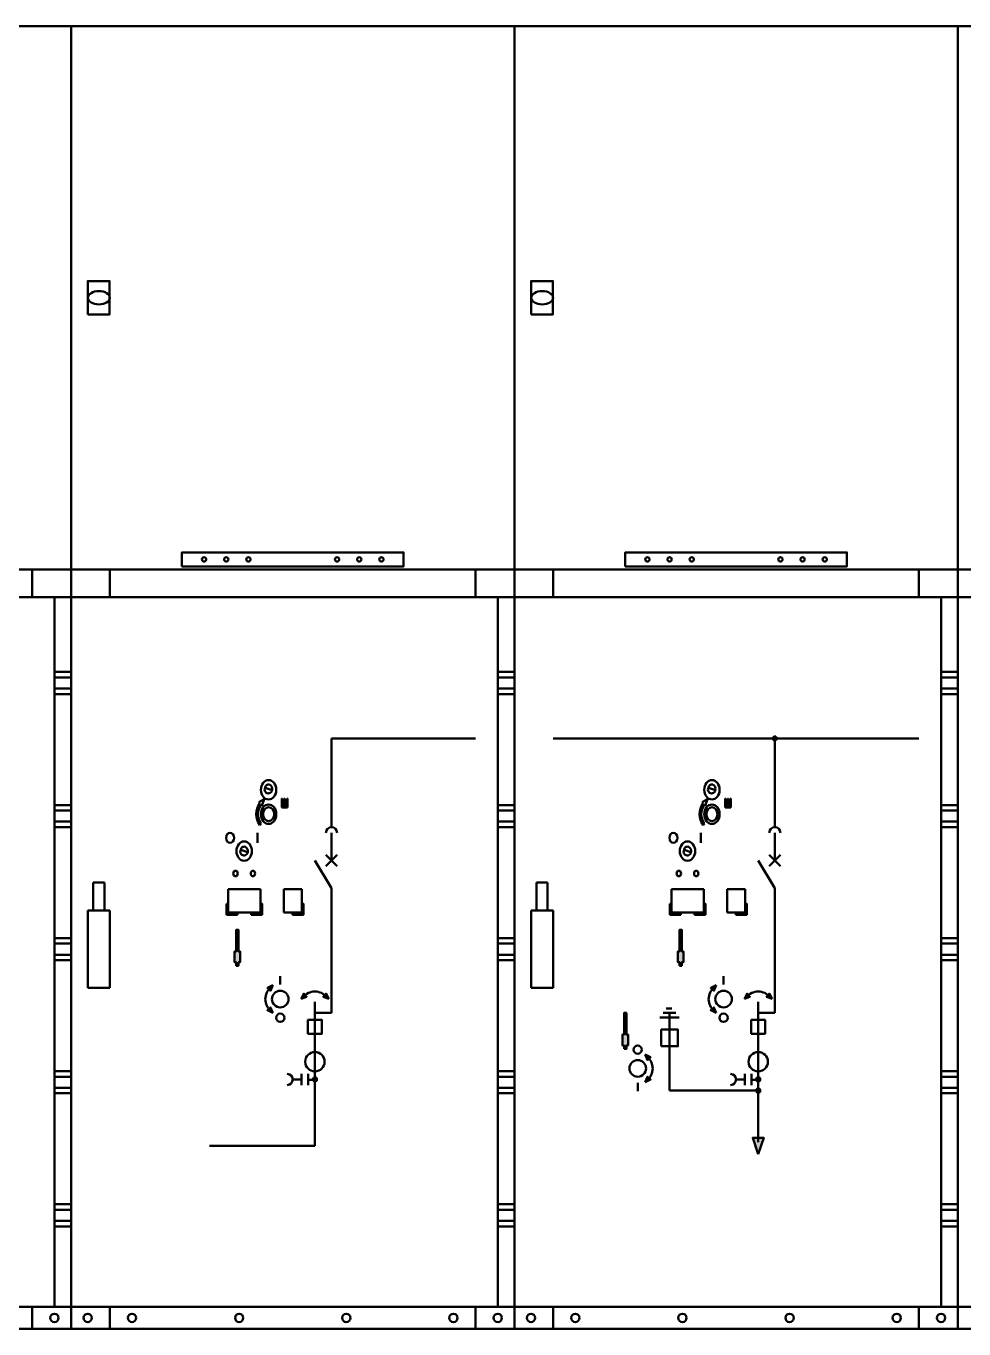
# Model space of a CAD drawing. Header units: millimetres. Extents: x 29247 to 64688, y 20262 to 44025.
# Drawn here: x 46038 to 47730, y 25884 to 28234 of the extents above; entities that cross this region are included whole.
import ezdxf

# ---------------------------------------------------------------- set-up
doc = ezdxf.new("R2010")
doc.units = ezdxf.units.MM
doc.layers.add('ROZVADĚČ VN', color=5, linetype='Continuous', lineweight=50)

msp = doc.modelspace()

# ---------------------------------------------------------------- hatches: boundary and pattern name
at = {"layer": 'ROZVADĚČ VN'}
h = msp.add_hatch(color=256, dxfattribs=at)
edge = h.paths.add_edge_path()
edge.add_ellipse((47389.1, 26948.6), major_axis=(3.75, 0), ratio=1, start_angle=0, end_angle=360)
h = msp.add_hatch(color=256, dxfattribs=at)
edge = h.paths.add_edge_path()
edge.add_arc((46753.5, 26853.6), 0, 0, 360)
h = msp.add_hatch(color=256, dxfattribs=at)
edge = h.paths.add_edge_path()
edge.add_arc((47389.1, 26853.6), 0, 0, 360)
h = msp.add_hatch(color=256, dxfattribs=at)
edge = h.paths.add_edge_path()
edge.add_arc((47553.5, 26853.6), 0, 0, 360)
for points in [[(46414.1, 26564.6), (46414.1, 26545.1), (46417.1, 26545.1), (46417.1, 26538.6), (46421.1, 26538.6), (46421.1, 26545.1), (46424.1, 26545.1), (46424.1, 26564.6), (46421.1, 26564.6), (46421.1, 26603.6), (46417.1, 26603.6), (46417.1, 26564.6)], [(47214.1, 26564.6), (47214.1, 26545.1), (47217.1, 26545.1), (47217.1, 26538.6), (47221.1, 26538.6), (47221.1, 26545.1), (47224.1, 26545.1), (47224.1, 26564.6), (47221.1, 26564.6), (47221.1, 26603.6), (47217.1, 26603.6), (47217.1, 26564.6)], [(46473.4, 26498.7), (46479, 26493.6), (46483, 26503.6)], [(46534.1, 26478.8), (46539, 26488.4), (46544.1, 26482.8)], [(46574.1, 26482.8), (46584, 26478.8), (46579.2, 26488.4)], [(47273.4, 26498.7), (47279, 26493.6), (47283, 26503.6)], [(47334.1, 26478.8), (47339, 26488.4), (47344.1, 26482.8)], [(47374.1, 26482.8), (47384, 26478.8), (47379.2, 26488.4)], [(46483, 26453.7), (46479, 26463.6), (46473.4, 26458.5)], [(47283, 26453.7), (47279, 26463.6), (47273.4, 26458.5)], [(47117.1, 26388.6), (47121.1, 26388.6), (47121.1, 26395.1), (47124.1, 26395.1), (47124.1, 26414.6), (47121.1, 26414.6), (47121.1, 26453.6), (47117.1, 26453.6), (47117.1, 26414.6), (47114.1, 26414.6), (47114.1, 26395.1), (47117.1, 26395.1)], [(47155.2, 26378.6), (47159.2, 26368.6), (47164.7, 26373.7)], [(47155.2, 26328.7), (47159.2, 26338.6), (47164.7, 26333.5)], [(47349.1, 26228.6), (47359.1, 26198.6), (47369.1, 26228.6)]]:
    msp.add_hatch(color=256, dxfattribs=at).paths.add_polyline_path(points)
h = msp.add_hatch(color=256, dxfattribs=at)
edge = h.paths.add_edge_path()
edge.add_arc((46559.1, 26479.6), 0, 0, 360)
h = msp.add_hatch(color=256, dxfattribs=at)
edge = h.paths.add_edge_path()
edge.add_arc((47359.1, 26479.6), 0, 0, 360)
h = msp.add_hatch(color=256, dxfattribs=at)
edge = h.paths.add_edge_path()
edge.add_arc((46559.1, 26333.6), 3.75, 0, 360)
h = msp.add_hatch(color=256, dxfattribs=at)
edge = h.paths.add_edge_path()
edge.add_arc((46753.5, 26333.6), 0, 0, 360)
h = msp.add_hatch(color=256, dxfattribs=at)
edge = h.paths.add_edge_path()
edge.add_arc((47359.1, 26333.6), 3.75, 0, 360)
h = msp.add_hatch(color=256, dxfattribs=at)
edge = h.paths.add_edge_path()
edge.add_arc((47553.5, 26333.6), 0, 0, 360)
h = msp.add_hatch(color=256, dxfattribs=at)
edge = h.paths.add_edge_path()
edge.add_arc((46728, 26313.6), 0, 0, 360)
h = msp.add_hatch(color=256, dxfattribs=at)
edge = h.paths.add_edge_path()
edge.add_ellipse((47359.1, 26313.6), major_axis=(3.75, 0), ratio=1, start_angle=0, end_angle=360)
h = msp.add_hatch(color=256, dxfattribs=at)
edge = h.paths.add_edge_path()
edge.add_arc((47528, 26313.6), 0, 0, 360)
h = msp.add_hatch(color=256, dxfattribs=at)
edge = h.paths.add_edge_path()
edge.add_arc((46559.1, 26291.6), 0, 0, 360)
h = msp.add_hatch(color=256, dxfattribs=at)
edge = h.paths.add_edge_path()
edge.add_arc((47359.1, 26291.6), 0, 0, 360)

# ---------------------------------------------------------------- linework, layer by layer
at = {"layer": 'ROZVADĚČ VN', "linetype": 'Continuous'}
for p, q in [((46049.1, 27203.6), (46049.1, 27253.6)), ((46189.1, 27203.6), (46189.1, 27253.6)), ((46849.1, 27203.6), (46849.1, 27253.6)), ((46989.1, 27203.6), (46989.1, 27253.6)), ((47649.1, 27203.6), (47649.1, 27253.6)), ((45319.1, 27203.6), (46119.1, 27203.6)), ((46089.1, 25923.6), (46089.1, 27203.6)), ((46119.1, 27203.6), (46919.1, 27203.6)), ((46889.1, 25923.6), (46889.1, 27203.6)), ((46919.1, 27203.6), (47719.1, 27203.6)), ((47689.1, 25923.6), (47689.1, 27203.6)), ((47719.1, 27203.6), (48519.1, 27203.6)), ((46119.1, 27068.6), (46089.1, 27068.6)), ((46119.1, 27058.6), (46089.1, 27058.6)), ((46919.1, 27068.6), (46889.1, 27068.6)), ((46919.1, 27058.6), (46889.1, 27058.6)), ((47719.1, 27068.6), (47689.1, 27068.6)), ((47719.1, 27058.6), (47689.1, 27058.6)), ((46119.1, 27038.6), (46089.1, 27038.6)), ((46119.1, 27028.6), (46089.1, 27028.6)), ((46919.1, 27038.6), (46889.1, 27038.6)), ((46919.1, 27028.6), (46889.1, 27028.6)), ((47719.1, 27038.6), (47689.1, 27038.6)), ((47719.1, 27028.6), (47689.1, 27028.6)), ((46589.1, 26948.6), (46849.1, 26948.6)), ((46589.1, 26948.6), (46589.1, 26788.6)), ((46989.1, 26948.6), (47649.1, 26948.6)), ((47389.1, 26948.6), (47389.1, 26788.6)), ((46458, 26834), (46467.6, 26839)), ((46467.6, 26839), (46463.6, 26827)), ((46469.2, 26859.6), (46481.7, 26855.4)), ((46499.4, 26840.1), (46500.2, 26840.1)), ((46499.4, 26824.1), (46499.4, 26840.1)), ((46500.2, 26840.1), (46500.2, 26825.1)), ((46504.3, 26836.5), (46504.3, 26840.1)), ((46504.7, 26840.1), (46504.3, 26840.1)), ((46504.7, 26836.1), (46504.7, 26840.1)), ((46508.9, 26840.1), (46509.7, 26840.1)), ((46508.9, 26825.1), (46508.9, 26840.1)), ((46509.7, 26840.1), (46509.7, 26824.1)), ((47258, 26834), (47267.6, 26839)), ((47267.6, 26839), (47263.6, 26827)), ((47269.2, 26859.6), (47281.7, 26855.4)), ((47299.4, 26840.1), (47300.2, 26840.1)), ((47299.4, 26824.1), (47299.4, 26840.1)), ((47300.2, 26840.1), (47300.2, 26825.1)), ((47304.3, 26836.5), (47304.3, 26840.1)), ((47304.7, 26840.1), (47304.3, 26840.1)), ((47304.7, 26836.1), (47304.7, 26840.1)), ((47308.9, 26840.1), (47309.7, 26840.1)), ((47308.9, 26825.1), (47308.9, 26840.1)), ((47309.7, 26840.1), (47309.7, 26824.1)), ((46119.1, 26828.6), (46089.1, 26828.6)), ((46119.1, 26818.6), (46089.1, 26818.6)), ((46459.7, 26831.9), (46458, 26834)), ((46463.6, 26827), (46461.9, 26829.1)), ((46509.7, 26824.1), (46499.4, 26824.1)), ((46504.9, 26825.1), (46500.2, 26825.1)), ((46504.3, 26836.5), (46500.6, 26835.2)), ((46500.6, 26835.2), (46507, 26833.1)), ((46507, 26833.1), (46500.6, 26830.9)), ((46500.6, 26830.9), (46507, 26828.7)), ((46507, 26828.7), (46500.6, 26826.6)), ((46500.6, 26826.6), (46504.9, 26825.1)), ((46502.1, 26835.2), (46504.7, 26836.1)), ((46508.5, 26833.1), (46502.1, 26835.2)), ((46502.1, 26830.9), (46508.5, 26833.1)), ((46508.5, 26828.7), (46502.1, 26830.9)), ((46502.1, 26826.6), (46508.5, 26828.7)), ((46506.4, 26825.1), (46502.1, 26826.6)), ((46508.9, 26825.1), (46506.4, 26825.1)), ((46919.1, 26828.6), (46889.1, 26828.6)), ((46919.1, 26818.6), (46889.1, 26818.6)), ((47259.7, 26831.9), (47258, 26834)), ((47263.6, 26827), (47261.9, 26829.1)), ((47309.7, 26824.1), (47299.4, 26824.1)), ((47304.9, 26825.1), (47300.2, 26825.1)), ((47304.3, 26836.5), (47300.6, 26835.2)), ((47300.6, 26835.2), (47307, 26833.1)), ((47307, 26833.1), (47300.6, 26830.9)), ((47300.6, 26830.9), (47307, 26828.7)), ((47307, 26828.7), (47300.6, 26826.6)), ((47300.6, 26826.6), (47304.9, 26825.1)), ((47302.1, 26835.2), (47304.7, 26836.1)), ((47308.5, 26833.1), (47302.1, 26835.2)), ((47302.1, 26830.9), (47308.5, 26833.1)), ((47308.5, 26828.7), (47302.1, 26830.9)), ((47302.1, 26826.6), (47308.5, 26828.7)), ((47306.4, 26825.1), (47302.1, 26826.6)), ((47308.9, 26825.1), (47306.4, 26825.1)), ((47719.1, 26828.6), (47689.1, 26828.6)), ((47719.1, 26818.6), (47689.1, 26818.6)), ((46119.1, 26798.6), (46089.1, 26798.6)), ((46461.9, 26795.1), (46459.7, 26792.3)), ((46919.1, 26798.6), (46889.1, 26798.6)), ((47261.9, 26795.1), (47259.7, 26792.3)), ((47719.1, 26798.6), (47689.1, 26798.6)), ((46119.1, 26788.6), (46089.1, 26788.6)), ((46455.4, 26760.4), (46455.4, 26778.4)), ((46589.1, 26728.6), (46589.1, 26778.6)), ((46919.1, 26788.6), (46889.1, 26788.6)), ((47255.4, 26760.4), (47255.4, 26778.4)), ((47389.1, 26728.6), (47389.1, 26778.6)), ((47719.1, 26788.6), (47689.1, 26788.6)), ((46425.3, 26747.6), (46437.7, 26743.4)), ((47225.3, 26747.6), (47237.7, 26743.4)), ((46589.1, 26678.6), (46559.1, 26728.6)), ((46579.1, 26718.6), (46599.1, 26738.6)), ((46599.1, 26718.6), (46579.1, 26738.6)), ((47389.1, 26678.6), (47359.1, 26728.6)), ((47379.1, 26718.6), (47399.1, 26738.6)), ((47399.1, 26718.6), (47379.1, 26738.6)), ((46159.1, 26638.6), (46159.1, 26688.6)), ((46159.1, 26688.6), (46179.1, 26688.6)), ((46179.1, 26688.6), (46179.1, 26638.6)), ((46402.5, 26676.6), (46402.5, 26634.6)), ((46460.7, 26676.6), (46402.5, 26676.6)), ((46460.7, 26634.6), (46460.7, 26676.6)), ((46502.9, 26676.6), (46502.9, 26634.6)), ((46535.6, 26676.6), (46502.9, 26676.6)), ((46535.6, 26634.6), (46535.6, 26676.6)), ((46589.1, 26453.6), (46589.1, 26678.6)), ((46959.1, 26638.6), (46959.1, 26688.6)), ((46959.1, 26688.6), (46979.1, 26688.6)), ((46979.1, 26688.6), (46979.1, 26638.6)), ((47202.5, 26676.6), (47202.5, 26634.6)), ((47260.7, 26676.6), (47202.5, 26676.6)), ((47260.7, 26634.6), (47260.7, 26676.6)), ((47302.9, 26676.6), (47302.9, 26634.6)), ((47335.6, 26676.6), (47302.9, 26676.6)), ((47335.6, 26634.6), (47335.6, 26676.6)), ((47389.1, 26453.6), (47389.1, 26678.6)), ((46399.3, 26650.6), (46402.5, 26650.6)), ((46399.3, 26630.6), (46399.3, 26650.6)), ((46402.5, 26650.6), (46402.5, 26634.6)), ((46460.7, 26650.6), (46463.9, 26650.6)), ((46460.7, 26634.6), (46460.7, 26650.6)), ((46463.9, 26650.6), (46463.9, 26630.6)), ((46535.6, 26650.6), (46538.8, 26650.6)), ((46535.6, 26634.6), (46535.6, 26650.6)), ((46535.6, 26647.5), (46538, 26650.6)), ((46538.8, 26649.6), (46538, 26650.6)), ((46538.8, 26650.6), (46538.8, 26630.6)), ((47199.3, 26650.6), (47202.5, 26650.6)), ((47199.3, 26630.6), (47199.3, 26650.6)), ((47202.5, 26650.6), (47202.5, 26634.6)), ((47260.7, 26650.6), (47263.9, 26650.6)), ((47260.7, 26634.6), (47260.7, 26650.6)), ((47263.9, 26650.6), (47263.9, 26630.6)), ((47335.6, 26650.6), (47338.8, 26650.6)), ((47335.6, 26634.6), (47335.6, 26650.6)), ((47335.6, 26647.5), (47338, 26650.6)), ((47338.8, 26649.6), (47338, 26650.6)), ((47338.8, 26650.6), (47338.8, 26630.6)), ((46189.1, 26638.6), (46149.1, 26638.6)), ((46149.1, 26638.6), (46149.1, 26498.6)), ((46189.1, 26498.6), (46189.1, 26638.6)), ((46419.2, 26630.6), (46399.3, 26630.6)), ((46402.5, 26634.6), (46460.7, 26634.6)), ((46402.5, 26634.6), (46419.2, 26634.6)), ((46419.2, 26634.6), (46419.2, 26630.6)), ((46444, 26630.6), (46444, 26634.6)), ((46444, 26634.6), (46460.7, 26634.6)), ((46463.9, 26630.6), (46444, 26630.6)), ((46502.9, 26634.6), (46535.6, 26634.6)), ((46518.9, 26630.6), (46518.9, 26634.6)), ((46518.9, 26634.6), (46535.6, 26634.6)), ((46538.8, 26630.6), (46518.9, 26630.6)), ((46523.9, 26630.6), (46520.7, 26634.6)), ((46522.1, 26630.6), (46525.3, 26634.6)), ((46531.4, 26630.6), (46528.2, 26634.6)), ((46529.6, 26630.6), (46532.8, 26634.6)), ((46538.8, 26640.2), (46535.6, 26644.2)), ((46535.6, 26638.1), (46538.8, 26642.1)), ((46538.8, 26630.8), (46535.6, 26634.8)), ((46537.1, 26630.6), (46538.8, 26632.7)), ((46949.1, 26638.6), (46949.1, 26498.6)), ((46989.1, 26638.6), (46949.1, 26638.6)), ((46949.1, 26638.6), (46949.1, 26498.6)), ((46989.1, 26498.6), (46989.1, 26638.6)), ((47219.2, 26630.6), (47199.3, 26630.6)), ((47202.5, 26634.6), (47260.7, 26634.6)), ((47202.5, 26634.6), (47219.2, 26634.6)), ((47219.2, 26634.6), (47219.2, 26630.6)), ((47244, 26630.6), (47244, 26634.6)), ((47244, 26634.6), (47260.7, 26634.6)), ((47263.9, 26630.6), (47244, 26630.6)), ((47302.9, 26634.6), (47335.6, 26634.6)), ((47318.9, 26630.6), (47318.9, 26634.6)), ((47318.9, 26634.6), (47335.6, 26634.6)), ((47338.8, 26630.6), (47318.9, 26630.6)), ((47323.9, 26630.6), (47320.7, 26634.6)), ((47322.1, 26630.6), (47325.3, 26634.6)), ((47331.4, 26630.6), (47328.2, 26634.6)), ((47329.6, 26630.6), (47332.8, 26634.6)), ((47338.8, 26640.2), (47335.6, 26644.2)), ((47335.6, 26638.1), (47338.8, 26642.1)), ((47338.8, 26630.8), (47335.6, 26634.8)), ((47337.1, 26630.6), (47338.8, 26632.7)), ((46119.1, 26588.6), (46089.1, 26588.6)), ((46119.1, 26578.6), (46089.1, 26578.6)), ((46919.1, 26588.6), (46889.1, 26588.6)), ((46919.1, 26578.6), (46889.1, 26578.6)), ((47719.1, 26588.6), (47689.1, 26588.6)), ((47719.1, 26578.6), (47689.1, 26578.6)), ((46119.1, 26558.6), (46089.1, 26558.6)), ((46919.1, 26558.6), (46889.1, 26558.6)), ((47719.1, 26558.6), (47689.1, 26558.6)), ((46119.1, 26548.6), (46089.1, 26548.6)), ((46919.1, 26548.6), (46889.1, 26548.6)), ((47719.1, 26548.6), (47689.1, 26548.6)), ((46496.6, 26519.9), (46496.6, 26504.9)), ((47296.6, 26519.9), (47296.6, 26504.9)), ((46149.1, 26498.6), (46189.1, 26498.6)), ((46949.1, 26498.6), (46989.1, 26498.6)), ((46559.1, 26473.6), (46559.1, 26363.6)), ((47193.1, 26461.6), (47203.1, 26461.6)), ((47359.1, 26473.6), (47359.1, 26363.6)), ((46559.1, 26453.6), (46589.1, 26453.6)), ((47181.6, 26445.6), (47216.6, 26445.6)), ((47187.6, 26453.6), (47210.1, 26453.6)), ((47199.1, 26453.6), (47199.1, 26313.6)), ((47359.1, 26453.6), (47389.1, 26453.6)), ((46559.1, 26390.6), (46559.1, 26213.6)), ((47359.1, 26390.6), (47359.1, 26220.6)), ((46119.1, 26348.6), (46089.1, 26348.6)), ((46535.1, 26343.6), (46535.1, 26323.6)), ((46547.1, 26343.6), (46547.1, 26323.6)), ((46919.1, 26348.6), (46889.1, 26348.6)), ((47335.1, 26343.6), (47335.1, 26323.6)), ((47347.1, 26343.6), (47347.1, 26323.6)), ((47719.1, 26348.6), (47689.1, 26348.6)), ((46119.1, 26338.6), (46089.1, 26338.6)), ((46519.1, 26333.6), (46535.1, 26333.6)), ((46547.1, 26333.1), (46559.1, 26333.1)), ((46919.1, 26338.6), (46889.1, 26338.6)), ((47141.6, 26312.4), (47141.6, 26327.4)), ((47319.1, 26333.6), (47335.1, 26333.6)), ((47347.1, 26333.1), (47359.1, 26333.1)), ((47719.1, 26338.6), (47689.1, 26338.6)), ((46119.1, 26318.6), (46089.1, 26318.6)), ((46119.1, 26308.6), (46089.1, 26308.6)), ((46919.1, 26318.6), (46889.1, 26318.6)), ((46919.1, 26308.6), (46889.1, 26308.6)), ((47199.1, 26313.6), (47359.1, 26313.6)), ((47719.1, 26318.6), (47689.1, 26318.6)), ((47719.1, 26308.6), (47689.1, 26308.6)), ((46559.1, 26213.6), (46369.1, 26213.6)), ((46119.1, 26108.6), (46089.1, 26108.6)), ((46919.1, 26108.6), (46889.1, 26108.6)), ((47719.1, 26108.6), (47689.1, 26108.6)), ((46119.1, 26098.6), (46089.1, 26098.6)), ((46919.1, 26098.6), (46889.1, 26098.6)), ((47719.1, 26098.6), (47689.1, 26098.6)), ((46119.1, 26078.6), (46089.1, 26078.6)), ((46119.1, 26068.6), (46089.1, 26068.6)), ((46919.1, 26078.6), (46889.1, 26078.6)), ((46919.1, 26068.6), (46889.1, 26068.6)), ((47719.1, 26078.6), (47689.1, 26078.6)), ((47719.1, 26068.6), (47689.1, 26068.6)), ((45319.1, 25923.6), (46119.1, 25923.6)), ((46049.1, 25923.6), (46049.1, 25883.6)), ((46119.1, 25923.6), (46919.1, 25923.6)), ((46189.1, 25923.6), (46189.1, 25883.6)), ((46849.1, 25923.6), (46849.1, 25883.6)), ((46919.1, 25923.6), (47719.1, 25923.6)), ((46989.1, 25923.6), (46989.1, 25883.6)), ((47649.1, 25923.6), (47649.1, 25883.6)), ((47719.1, 25923.6), (48519.1, 25923.6))]:
    msp.add_line(p, q, dxfattribs=at)
for points in [[(45319.1, 27253.6), (46119.1, 27253.6), (46119.1, 28233.6), (45319.1, 28233.6)], [(46119.1, 27253.6), (46119.1, 28233.6)], [(46119.1, 27253.6), (46119.1, 28233.6)], [(46119.1, 27253.6), (46919.1, 27253.6), (46919.1, 28233.6), (46119.1, 28233.6)], [(46919.1, 27253.6), (46919.1, 28233.6)], [(46919.1, 27253.6), (46919.1, 28233.6)], [(46919.1, 27253.6), (46919.1, 28233.6)], [(46919.1, 27253.6), (46919.1, 28233.6)], [(46919.1, 27253.6), (47719.1, 27253.6), (47719.1, 28233.6), (46919.1, 28233.6)], [(47719.1, 27253.6), (47719.1, 28233.6)], [(47719.1, 27253.6), (47719.1, 28233.6)], [(47719.1, 27253.6), (48519.1, 27253.6), (48519.1, 28233.6), (47719.1, 28233.6)], [(46149.1, 27713.6), (46188.7, 27713.6), (46188.7, 27773.6), (46149.1, 27773.6)], [(46949.1, 27713.6), (46988.7, 27713.6), (46988.7, 27773.6), (46949.1, 27773.6)], [(46319.1, 27259.1), (46719.1, 27259.1), (46719.1, 27284.1), (46319.1, 27284.1)], [(47119.1, 27259.1), (47519.1, 27259.1), (47519.1, 27284.1), (47119.1, 27284.1)], [(45319.1, 25883.6), (46119.1, 25883.6), (46119.1, 27253.6), (45319.1, 27253.6)], [(46119.1, 25883.6), (46119.1, 27253.6)], [(46119.1, 25883.6), (46119.1, 27253.6)], [(46119.1, 25883.6), (46919.1, 25883.6), (46919.1, 27253.6), (46119.1, 27253.6)], [(46919.1, 25883.6), (46919.1, 27253.6)], [(46919.1, 25883.6), (46919.1, 27253.6)], [(46919.1, 25883.6), (46919.1, 27253.6)], [(46919.1, 25883.6), (46919.1, 27253.6)], [(46919.1, 25883.6), (47719.1, 25883.6), (47719.1, 27253.6), (46919.1, 27253.6)], [(47719.1, 25883.6), (47719.1, 27253.6)], [(47719.1, 25883.6), (47719.1, 27253.6)], [(47719.1, 25883.6), (48519.1, 25883.6), (48519.1, 27253.6), (47719.1, 27253.6)], [(46417.1, 26538.6), (46421.1, 26538.6), (46421.1, 26545.1), (46424.1, 26545.1), (46424.1, 26564.6), (46421.1, 26564.6), (46421.1, 26603.6), (46417.1, 26603.6), (46417.1, 26564.6), (46414.1, 26564.6), (46414.1, 26545.1), (46417.1, 26545.1)], [(47217.1, 26538.6), (47221.1, 26538.6), (47221.1, 26545.1), (47224.1, 26545.1), (47224.1, 26564.6), (47221.1, 26564.6), (47221.1, 26603.6), (47217.1, 26603.6), (47217.1, 26564.6), (47214.1, 26564.6), (47214.1, 26545.1), (47217.1, 26545.1)], [(46483, 26503.6), (46473.4, 26498.7), (46479, 26493.6)], [(46534.1, 26478.8), (46544.1, 26482.8), (46539, 26488.4)], [(46584, 26478.8), (46579.2, 26488.4), (46574.1, 26482.8)], [(47283, 26503.6), (47273.4, 26498.7), (47279, 26493.6)], [(47334.1, 26478.8), (47344.1, 26482.8), (47339, 26488.4)], [(47384, 26478.8), (47379.2, 26488.4), (47374.1, 26482.8)], [(46483, 26453.7), (46479, 26463.6), (46473.4, 26458.5)], [(47283, 26453.7), (47279, 26463.6), (47273.4, 26458.5)], [(46546.6, 26416.1), (46571.6, 26416.1), (46571.6, 26441.1), (46546.6, 26441.1)], [(47117.1, 26388.6), (47121.1, 26388.6), (47121.1, 26395.1), (47124.1, 26395.1), (47124.1, 26414.6), (47121.1, 26414.6), (47121.1, 26453.6), (47117.1, 26453.6), (47117.1, 26414.6), (47114.1, 26414.6), (47114.1, 26395.1), (47117.1, 26395.1)], [(47346.6, 26416.1), (47371.6, 26416.1), (47371.6, 26441.1), (47346.6, 26441.1)], [(47184.1, 26393.6), (47214.1, 26393.6), (47214.1, 26423.6), (47184.1, 26423.6)], [(47155.2, 26378.6), (47159.2, 26368.6), (47164.7, 26373.7)], [(47155.2, 26328.7), (47164.7, 26333.5), (47159.2, 26338.6)], [(47359.1, 26198.6), (47369.1, 26228.6), (47349.1, 26228.6)]]:
    msp.add_lwpolyline(points, close=True, dxfattribs=at)
for points in [[(46399.3, 26645.9), (46402.5, 26649.9), (46402.5, 26649.9)], [(46460.7, 26647.5), (46463.1, 26650.6), (46463.1, 26650.6)], [(46463.9, 26649.6), (46463.1, 26650.6), (46463.1, 26650.6)], [(47199.3, 26645.9), (47202.5, 26649.9), (47202.5, 26649.9)], [(47260.7, 26647.5), (47263.1, 26650.6), (47263.1, 26650.6)], [(47263.9, 26649.6), (47263.1, 26650.6), (47263.1, 26650.6)], [(46402.5, 26641.9), (46399.3, 26645.9), (46399.3, 26645.9)], [(46399.3, 26636.4), (46402.5, 26640.4), (46402.5, 26640.4)], [(46403.9, 26630.6), (46399.3, 26636.4), (46399.3, 26636.4)], [(46402.1, 26630.6), (46405.3, 26634.6), (46405.3, 26634.6)], [(46411.5, 26630.6), (46408.3, 26634.6), (46408.3, 26634.6)], [(46409.6, 26630.6), (46412.8, 26634.6), (46412.8, 26634.6)], [(46419, 26630.6), (46415.8, 26634.6), (46415.8, 26634.6)], [(46417.1, 26630.6), (46419.2, 26633.2), (46419.2, 26633.2)], [(46449, 26630.6), (46445.8, 26634.6), (46445.8, 26634.6)], [(46447.2, 26630.6), (46450.4, 26634.6), (46450.4, 26634.6)], [(46456.5, 26630.6), (46453.3, 26634.6), (46453.3, 26634.6)], [(46454.7, 26630.6), (46457.9, 26634.6), (46457.9, 26634.6)], [(46463.9, 26640.2), (46460.7, 26644.2), (46460.7, 26644.2)], [(46460.7, 26638.1), (46463.9, 26642.1), (46463.9, 26642.1)], [(46463.9, 26630.8), (46460.7, 26634.8), (46460.7, 26634.8)], [(46462.2, 26630.6), (46463.9, 26632.7), (46463.9, 26632.7)], [(47202.5, 26641.9), (47199.3, 26645.9), (47199.3, 26645.9)], [(47199.3, 26636.4), (47202.5, 26640.4), (47202.5, 26640.4)], [(47203.9, 26630.6), (47199.3, 26636.4), (47199.3, 26636.4)], [(47202.1, 26630.6), (47205.3, 26634.6), (47205.3, 26634.6)], [(47211.5, 26630.6), (47208.3, 26634.6), (47208.3, 26634.6)], [(47209.6, 26630.6), (47212.8, 26634.6), (47212.8, 26634.6)], [(47219, 26630.6), (47215.8, 26634.6), (47215.8, 26634.6)], [(47217.1, 26630.6), (47219.2, 26633.2), (47219.2, 26633.2)], [(47249, 26630.6), (47245.8, 26634.6), (47245.8, 26634.6)], [(47247.2, 26630.6), (47250.4, 26634.6), (47250.4, 26634.6)], [(47256.5, 26630.6), (47253.3, 26634.6), (47253.3, 26634.6)], [(47254.7, 26630.6), (47257.9, 26634.6), (47257.9, 26634.6)], [(47263.9, 26640.2), (47260.7, 26644.2), (47260.7, 26644.2)], [(47260.7, 26638.1), (47263.9, 26642.1), (47263.9, 26642.1)], [(47263.9, 26630.8), (47260.7, 26634.8), (47260.7, 26634.8)], [(47262.2, 26630.6), (47263.9, 26632.7), (47263.9, 26632.7)]]:
    msp.add_lwpolyline(points, dxfattribs=at)
for centre, radius in [((46519.1, 28033.6), 0), ((46519.1, 28033.6), 0), ((47319.1, 28033.6), 0), ((47319.1, 28033.6), 0), ((46359.1, 27271.6), 4), ((46399.1, 27271.6), 4), ((46439.1, 27271.6), 4), ((46599.1, 27271.6), 4), ((46639.1, 27271.6), 4), ((46679.1, 27271.6), 4), ((47159.1, 27271.6), 4), ((47199.1, 27271.6), 4), ((47239.1, 27271.6), 4), ((47399.1, 27271.6), 4), ((47439.1, 27271.6), 4), ((47479.1, 27271.6), 4), ((47389.1, 26948.6), 3.75), ((46753.5, 26853.6), 0), ((47389.1, 26853.6), 0), ((47553.5, 26853.6), 0), ((46496.6, 26478.6), 15), ((47296.6, 26478.6), 15), ((46559.1, 26479.6), 0), ((46559.1, 26479.6), 0), ((47359.1, 26479.6), 0), ((47359.1, 26479.6), 0), ((46496.6, 26444.9), 7.5), ((47296.6, 26444.9), 7.5), ((47141.6, 26387.4), 7.5), ((46559.1, 26365.6), 17.5), ((47141.6, 26353.6), 15), ((47359.1, 26365.6), 17.5), ((46559.1, 26333.6), 3.75), ((46753.5, 26333.6), 0), ((47359.1, 26333.6), 3.75), ((47553.5, 26333.6), 0), ((46728, 26313.6), 0), ((47359.1, 26313.6), 3.75), ((47528, 26313.6), 0), ((46559.1, 26291.6), 0), ((46559.1, 26291.6), 0), ((46559.1, 26291.6), 0), ((46559.1, 26291.6), 0), ((46711.1, 26293.6), 0), ((46711.1, 26273.6), 0), ((47359.1, 26291.6), 0), ((47359.1, 26291.6), 0), ((47359.1, 26291.6), 0), ((47359.1, 26291.6), 0), ((47511.1, 26293.6), 0), ((47511.1, 26273.6), 0), ((46089.1, 25903.6), 7.5), ((46149.1, 25903.6), 7.5), ((46229.1, 25903.6), 7.5), ((46422.4, 25903.6), 7.5), ((46615.7, 25903.6), 7.5), ((46809.1, 25903.6), 7.5), ((46889.1, 25903.6), 7.5), ((46949.1, 25903.6), 7.5), ((47029.1, 25903.6), 7.5), ((47222.4, 25903.6), 7.5), ((47415.7, 25903.6), 7.5), ((47609.1, 25903.6), 7.5), ((47689.1, 25903.6), 7.5)]:
    msp.add_circle(centre, radius, dxfattribs=at)
for centre, radius, start, end in [((46475.6, 26859.1), 6.45, 76.752, 175.1088), ((46473.5, 26857.7), 8.48, 344.6131, 64.7888), ((47275.6, 26859.1), 6.45, 76.752, 175.1088), ((47273.5, 26857.7), 8.48, 344.6131, 64.7888), ((46475, 26856.3), 6.71, 150.1813, 352.6402), ((47275, 26856.3), 6.71, 150.1813, 352.6402), ((46486.4, 26812.1), 33.3, 143.4743, 216.5257), ((46484.8, 26812.1), 28.5, 143.4743, 216.5257), ((47286.4, 26812.1), 33.3, 143.4743, 216.5257), ((47284.8, 26812.1), 28.5, 143.4743, 216.5257), ((46589.1, 26778.6), 10, 0, 180), ((47389.1, 26778.6), 10, 0, 180), ((46431.1, 26744.3), 6.71, 150.1813, 352.6402), ((46431.7, 26747.1), 6.45, 76.752, 175.1088), ((46429.6, 26745.7), 8.48, 344.6131, 64.7888), ((47231.1, 26744.3), 6.71, 150.1813, 352.6402), ((47231.7, 26747.1), 6.45, 76.752, 175.1088), ((47229.6, 26745.7), 8.48, 344.6131, 64.7888), ((46497.2, 26478.6), 27.6, 129.5978, 230.4022), ((46559.1, 26464.6), 27.6, 39.5978, 140.4022), ((47297.2, 26478.6), 27.6, 129.5978, 230.4022), ((47359.1, 26464.6), 27.6, 39.5978, 140.4022), ((47141, 26353.6), 27.6, 309.5978, 50.4022), ((46509.1, 26333.6), 10, 270, 90), ((47309.1, 26333.6), 10, 270, 90)]:
    msp.add_arc(centre, radius, start, end, dxfattribs=at)
for centre, major_axis, ratio in [((46169.3, 27743.6), (19.8, 0), 0.605455), ((46969.3, 27743.6), (19.8, 0), 0.605455), ((46475.5, 26856.1), (0, -17.5), 0.796688), ((47275.5, 26856.1), (0, -17.5), 0.796688), ((46475.5, 26812.1), (0, -17.5), 0.796688), ((46475.5, 26812.1), (0, -12.5), 0.796688), ((47275.5, 26812.1), (0, -17.5), 0.796688), ((47275.5, 26812.1), (0, -12.5), 0.796688), ((46406, 26769.4), (0, -9), 0.796688), ((47206, 26769.4), (0, -9), 0.796688), ((46431.5, 26745.5), (0, -17.5), 0.796688), ((47231.5, 26745.5), (0, -17.5), 0.796688), ((46415.8, 26705.1), (0, -5), 0.796688), ((46447.2, 26705.1), (0, -5), 0.796688), ((47215.8, 26705.1), (0, -5), 0.796688), ((47247.2, 26705.1), (0, -5), 0.796688)]:
    msp.add_ellipse(centre, major_axis=major_axis, ratio=ratio, dxfattribs=at)

doc.saveas('drawing.dxf')
